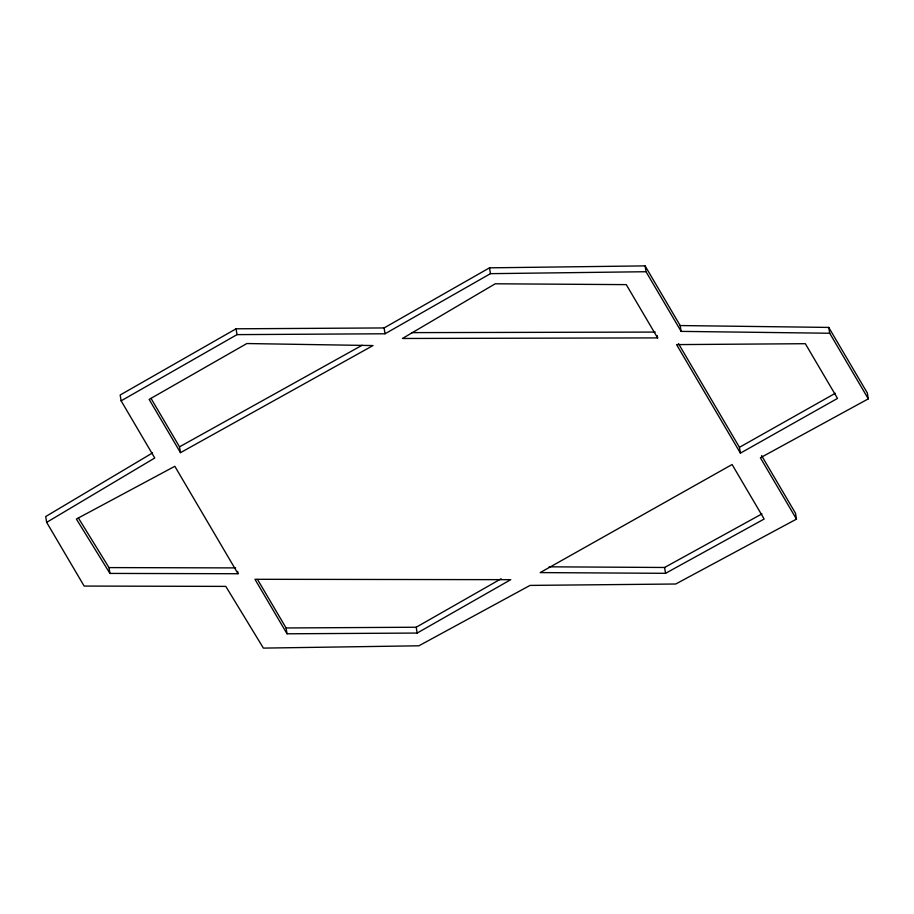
<?xml version="1.0" encoding="UTF-8"?>
<svg xmlns="http://www.w3.org/2000/svg" width="914" height="914" viewBox="0 0 914 914"><rect width="100%" height="100%" fill="white"/><g stroke="black" fill="none" stroke-linecap="round" stroke-linejoin="round"><path stroke-width="1.37" d="M152.581 452.898L45.7 516.536L46.66 522.362L84.134 586.068L225.804 586.388L263.392 648.106L418.898 645.798L530.051 585.406L675.72 584.012L796.471 519.118L795.523 513.291L761.591 455.618M46.66 522.362L154.752 458.005L121.128 400.835L120.168 395.008L236.075 328.8L384.097 327.943L489.516 267.836L645.078 265.894L680.176 325.555L681.124 331.382L829.706 333.244L868.3 398.858L760.379 457.765L796.471 519.118M121.128 400.835L237.023 334.627L385.045 333.77L490.464 273.663L646.027 271.721L681.124 331.382M257.565 579.522L286.071 627.964L416.213 627.233L501.169 578.768M417.161 633.059L510.743 579.67L254.96 579.293L287.03 633.79L417.161 633.059L416.213 627.233M740.42 453.138L676.566 344.612L805.325 343.698L837.51 398.413L740.42 453.138L739.46 447.312L835.327 393.271M180.481 452.67L149.142 399.407L246.849 343.538L373.015 345.561L180.481 452.67L179.521 446.843L362.115 345.252M549.2 566.817L664.592 567.48L761.956 513.885M665.552 573.318L764.161 519.026L732.091 464.518L540.185 572.598L665.552 573.318L664.592 567.48M411.483 332.627L655.224 332.079M657.612 337.906L402.457 338.477L495.228 283.786L626.273 284.631L657.612 337.906L657.223 335.575M78.421 518.044L108.983 567.594L235.652 567.902M238.028 573.729L174.825 466.3L76.388 519.038L109.943 573.421L238.028 573.729L237.651 571.399M680.176 325.555L828.747 327.418L867.34 393.02L868.3 398.858M678.485 343.664L739.46 447.312M151.038 398.424L179.521 446.843M828.747 327.418L829.706 333.244M645.078 265.894L646.027 271.721M489.516 267.836L490.464 273.663M384.097 327.943L385.045 333.77M286.071 627.964L287.03 633.79M236.075 328.8L237.023 334.627M108.983 567.594L109.943 573.421"/></g></svg>
